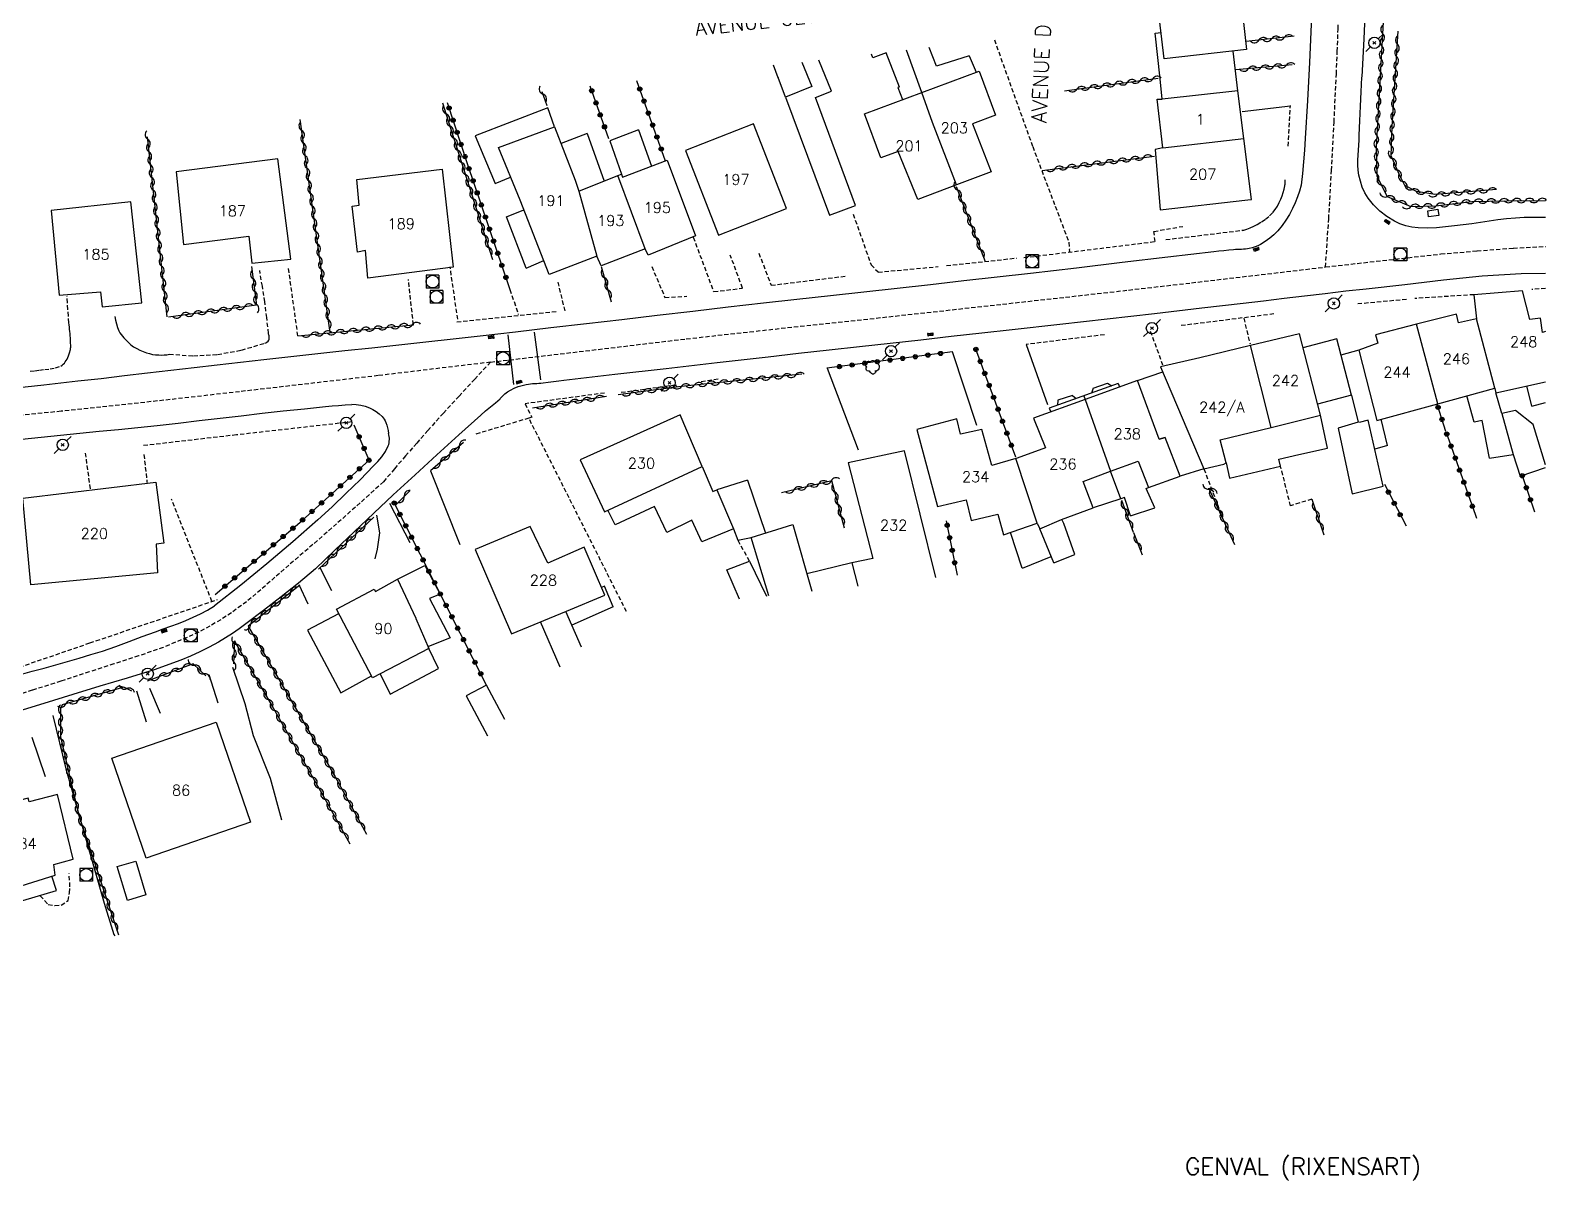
# Model space of a CAD drawing. Header units: millimetres. Extents: x 159000 to 160002, y 156999 to 158000.
# Drawn here: x 159821.8 to 160000.1, y 157011.4 to 157146.6 of the extents above; entities that cross this region are included whole.
import ezdxf
from ezdxf.enums import TextEntityAlignment as Align

# ---------------------------------------------------------------- set-up
doc = ezdxf.new("R2010")
doc.units = ezdxf.units.MM
doc.linetypes.add('DASHED', pattern=[0.75, 0.5, -0.25])
doc.layers.get('0').update_dxf_attribs({"linetype": 'CONTINUOUS'})
for name, color, linetype in [('W0001', 6, 'DASHED'), ('W0008', 7, 'CONTINUOUS'), ('W0014', 7, 'CONTINUOUS'), ('W0017', 7, 'CONTINUOUS'), ('W0020', 2, 'CONTINUOUS'), ('W0101', 7, 'CONTINUOUS'), ('W0104', 1, 'CONTINUOUS'), ('W0112', 1, 'DASHED'), ('W0300', 7, 'CONTINUOUS'), ('W0310', 3, 'CONTINUOUS'), ('W0323', 7, 'CONTINUOUS'), ('W0401', 7, 'CONTINUOUS'), ('W0420', 7, 'CONTINUOUS'), ('W0473', 7, 'CONTINUOUS'), ('W0980', 7, 'CONTINUOUS'), ('W0989', 7, 'CONTINUOUS'), ('W0991', 7, 'CONTINUOUS'), ('W1102', 7, 'CONTINUOUS')]:
    doc.layers.add(name, color=color, linetype=linetype)
doc.styles.get("Standard").update_dxf_attribs({"font": 'romans.shx', "width": 0.85})

# ---------------------------------------------------------------- blocks, each defined once
blk = doc.blocks.new('T473')
for p, q in [((-0.166667, 0.166667), (0.166667, -0.166667)), ((-0.166667, -0.166667), (0.166667, 0.166667)), ((0.500001, 0.500001), (1.000002, 1.000002)), ((-1.000002, -1.000002), (-0.500001, -0.500001))]:
    blk.add_line(p, q)
blk.add_ellipse((0, 0), major_axis=(0.471405, 0.471405), ratio=1, start_param=5.4977871438, end_param=11.780972451)
blk = doc.blocks.new('T401')
for p, q in [((-0.3, 0.3), (0, 0.3)), ((-0.3, -0.25), (-0.3, 0.3)), ((-0.3, 0.15), (0, 0.15)), ((-0.3, 0), (0, 0)), ((0, 0.3), (0, -0.25)), ((-0.3, -0.15), (0, -0.15)), ((-0.3, -0.25), (-0.3, -0.3)), ((-0.3, -0.3), (0, -0.3)), ((0, -0.3), (0, -0.25))]:
    blk.add_line(p, q)
blk = doc.blocks.new('T300')
for p, q in [((-0.8, 0.51), (-0.86, 0.34)), ((-0.86, 0.34), (-0.86, 0.17)), ((-0.86, 0.17), (-0.74, 0.06)), ((-0.69, 0.63), (-0.8, 0.51)), ((-0.8, -0.06), (-0.74, 0.06)), ((-0.74, 0.06), (-0.69, 0.11)), ((-0.57, 0.69), (-0.69, 0.63)), ((-0.46, 0.69), (-0.57, 0.69)), ((-0.29, 0.63), (-0.46, 0.69)), ((-0.29, 0.63), (-0.17, 0.74)), ((-0.23, 0.57), (-0.29, 0.63)), ((-0.17, 0.74), (-0.06, 0.8)), ((-0.06, 0.8), (0.06, 0.8)), ((0.06, 0.8), (0.23, 0.74)), ((0.23, 0.74), (0.34, 0.63)), ((0.34, 0.63), (0.4, 0.51)), ((0.46, 0.46), (0.34, 0.46)), ((0.4, 0.51), (0.4, 0.46)), ((0.57, 0.4), (0.46, 0.46)), ((0.57, 0.4), (0.69, 0.29)), ((0.69, 0.29), (0.74, 0.17)), ((0.74, 0.06), (0.69, -0.17)), ((0.74, 0.17), (0.74, 0.06)), ((-0.8, -0.17), (-0.8, -0.06)), ((-0.8, -0.23), (-0.8, -0.17)), ((-0.74, -0.34), (-0.8, -0.23)), ((-0.69, -0.4), (-0.74, -0.34)), ((-0.51, -0.46), (-0.69, -0.4)), ((-0.4, -0.46), (-0.51, -0.46)), ((-0.4, -0.46), (-0.34, -0.46)), ((-0.34, -0.46), (-0.34, -0.4)), ((-0.34, -0.51), (-0.34, -0.46)), ((-0.29, -0.63), (-0.34, -0.51)), ((-0.17, -0.74), (-0.29, -0.63)), ((-0.06, -0.8), (-0.17, -0.74)), ((0.06, -0.8), (-0.06, -0.8)), ((0.17, -0.74), (0.06, -0.8)), ((0.23, -0.69), (0.17, -0.74)), ((0.29, -0.46), (0.23, -0.46)), ((0.29, -0.63), (0.23, -0.69)), ((0.46, -0.4), (0.29, -0.46)), ((0.34, -0.51), (0.29, -0.63)), ((0.34, -0.51), (0.34, -0.46)), ((0.57, -0.34), (0.46, -0.4)), ((0.63, -0.29), (0.57, -0.34)), ((0.69, -0.17), (0.63, -0.29))]:
    blk.add_line(p, q)
blk = doc.blocks.new('T420')
for p, q in [((0.75, 0.75), (-0.75, 0.75)), ((-0.75, 0.75), (-0.75, -0.75)), ((0.75, 0.75), (0.75, -0.75)), ((0.75, -0.75), (-0.75, -0.75))]:
    blk.add_line(p, q)
blk.add_ellipse((0, 0), major_axis=(-0.53, 0.53), ratio=1, start_param=3.926991, end_param=10.210176)
blk = doc.blocks.new('t310o')
at = {"color": 0, "linetype": 'Continuous'}
for centre, start, end in [((-0.5, 0.38), 216.8699, 323.1304), ((0.5, -0.37), 36.8699, 143.1303)]:
    blk.add_arc(centre, 0.625, start, end, dxfattribs=at)
blk = doc.blocks.new('t323o')
at = {"color": 0, "linetype": 'Continuous'}
for radius in [0.25, 0.15]:
    blk.add_circle((0, 0), radius, dxfattribs=at)

msp = doc.modelspace()

# ---------------------------------------------------------------- linework, layer by layer
at = {"layer": 'W0001'}
for points in [[(159974.13, 157118.79), (159974.5, 157124.46), (159974.83, 157130.14), (159975.13, 157135.81), (159975.4, 157141.49), (159975.51, 157144.13), (159975.6, 157146.77), (159975.68, 157149.4), (159975.75, 157152.04), (159975.83, 157154.68), (159975.9, 157157.32), (159975.99, 157159.96), (159976.09, 157162.59), (159976.19, 157164.69), (159976.29, 157166.8), (159976.39, 157168.9), (159976.5, 157171)], [(159974.13, 157118.79), (159987.68, 157120.32), (159991.94, 157120.68), (159996.22, 157121.02), (160000, 157121.2)], [(159875.93, 157107.6), (159898.95, 157110.34), (159902.67, 157110.76), (159906.4, 157111.17), (159910.12, 157111.58), (159913.84, 157111.98), (159917.56, 157112.38), (159921.29, 157112.78), (159925.01, 157113.19), (159928.73, 157113.6), (159936.14, 157114.42), (159943.56, 157115.24), (159950.97, 157116.08), (159958.38, 157116.93), (159974.13, 157118.79)], [(159875.93, 157107.6), (159874.06, 157105.62), (159872.22, 157103.62), (159870.38, 157101.61), (159868.56, 157099.58), (159867.24, 157098.08), (159865.93, 157096.58), (159864.63, 157095.06), (159863.34, 157093.54), (159860.59, 157091.06), (159857.82, 157088.6), (159855.03, 157086.16), (159852.22, 157083.75), (159850.57, 157082.31), (159848.91, 157080.85), (159847.22, 157079.44), (159845.44, 157078.13), (159844.2, 157077.32), (159842.91, 157076.57), (159841.6, 157075.87), (159840.25, 157075.23), (159837.42, 157074.07), (159834.54, 157073.06), (159831.63, 157072.12), (159828.73, 157071.18), (159825.38, 157070.08), (159822.02, 157069.02), (159818.66, 157067.98)], [(159875.93, 157107.6), (159862.72, 157106.02), (159854.56, 157105.07), (159846.41, 157104.13), (159838.25, 157103.2), (159830.09, 157102.31), (159825.43, 157101.82), (159820.77, 157101.36)]]:
    msp.add_lwpolyline(points, dxfattribs=at)
at = {"layer": 'W0008'}
for points in [[(159855.33, 157083.3), (159857.6, 157085.49), (159859.89, 157087.67), (159862.19, 157089.83), (159864.49, 157091.99), (159867.04, 157094.36), (159869.6, 157096.72), (159872.18, 157099.06), (159874.79, 157101.37), (159875.35, 157101.86), (159875.92, 157102.34), (159876.49, 157102.81), (159877.07, 157103.28)], [(159862.17, 157095.41), (159862.66, 157095.93), (159863.15, 157096.48), (159863.58, 157097.08), (159863.9, 157097.75), (159863.96, 157097.93), (159864, 157098.11), (159864.02, 157098.3), (159864.03, 157098.49), (159864.03, 157098.67), (159864.01, 157098.86), (159863.98, 157099.04), (159863.94, 157099.23)], [(159862.17, 157095.41), (159860.58, 157093.78), (159858.96, 157092.18), (159857.31, 157090.61), (159855.63, 157089.08), (159852.66, 157086.46), (159849.63, 157083.9), (159846.56, 157081.4), (159843.44, 157078.95)], [(159855.35, 157083.31), (159853.34, 157081.63), (159851.31, 157079.99), (159849.24, 157078.39), (159847.14, 157076.83), (159846.36, 157076.26), (159845.57, 157075.7), (159844.76, 157075.17), (159843.93, 157074.67), (159842.85, 157074.08), (159841.75, 157073.55), (159840.63, 157073.05), (159839.5, 157072.58), (159836.37, 157071.44), (159833.19, 157070.43), (159829.99, 157069.49), (159826.81, 157068.52), (159823.37, 157067.46), (159819.94, 157066.41)], [(159820.65, 157070.87), (159822.03, 157071.25), (159823.41, 157071.63), (159824.79, 157072.01), (159826.17, 157072.4), (159827.55, 157072.79), (159828.92, 157073.21), (159830.29, 157073.64), (159831.86, 157074.17), (159833.41, 157074.74), (159834.96, 157075.33), (159836.51, 157075.91), (159837.41, 157076.23), (159838.32, 157076.55), (159839.22, 157076.88), (159840.1, 157077.24), (159840.96, 157077.62), (159841.81, 157078.02), (159842.64, 157078.46), (159843.44, 157078.95)]]:
    msp.add_lwpolyline(points, dxfattribs=at)
at = {"layer": 'W0014'}
for points in [[(159978.44, 157141.13), (159978.65, 157145.6), (159978.87, 157150.07), (159979.09, 157154.54), (159979.31, 157159), (159979.38, 157160.5), (159979.46, 157162), (159979.54, 157163.5), (159979.61, 157165), (159979.69, 157166.5), (159979.77, 157168), (159979.85, 157169.5), (159979.93, 157171)], [(159973.28, 157167.53), (159973.13, 157163.6), (159972.97, 157159.67), (159972.8, 157155.74), (159972.63, 157151.81), (159972.43, 157147.33), (159972.24, 157142.85), (159972.02, 157138.36), (159971.74, 157133.89), (159971.64, 157132.52), (159971.53, 157131.15), (159971.4, 157129.79), (159971.25, 157128.43)], [(160000, 157124.59), (159997.48, 157124.59), (159996.45, 157124.54), (159995.42, 157124.44), (159994.39, 157124.32), (159993.37, 157124.17), (159992.36, 157124.01), (159991.34, 157123.87), (159990.31, 157123.73), (159989.29, 157123.63), (159988.23, 157123.52), (159987.16, 157123.41), (159986.08, 157123.35), (159985.01, 157123.4), (159984.29, 157123.49), (159983.58, 157123.64), (159982.88, 157123.86), (159982.22, 157124.16), (159981.33, 157124.71), (159980.51, 157125.35), (159979.77, 157126.08), (159979.12, 157126.89), (159978.74, 157127.51), (159978.45, 157128.18), (159978.22, 157128.87), (159978.06, 157129.57), (159977.98, 157130.16), (159977.94, 157130.75), (159977.93, 157131.35), (159977.95, 157131.94), (159977.99, 157132.53), (159978.03, 157133.11), (159978.07, 157133.7), (159978.1, 157134.29), (159978.15, 157135.99), (159978.22, 157137.7), (159978.31, 157139.4), (159978.41, 157141.1)], [(159971.25, 157128.43), (159971.06, 157127.72), (159970.83, 157127.02), (159970.56, 157126.34), (159970.25, 157125.67), (159969.88, 157124.98), (159969.47, 157124.31), (159969.02, 157123.66), (159968.52, 157123.06), (159968.06, 157122.59), (159967.57, 157122.17), (159967.04, 157121.79), (159966.48, 157121.45), (159966.16, 157121.29), (159965.83, 157121.16), (159965.5, 157121.06), (159965.15, 157120.98), (159964.93, 157120.93), (159964.7, 157120.9), (159964.47, 157120.88), (159964.24, 157120.86), (159964.01, 157120.85), (159963.78, 157120.84), (159963.55, 157120.83), (159963.32, 157120.81), (159962.74, 157120.75), (159962.15, 157120.7), (159961.56, 157120.64), (159960.97, 157120.59)], [(159960.97, 157120.59), (159955.59, 157119.94), (159950.21, 157119.3), (159944.83, 157118.66), (159939.44, 157118.04), (159935.52, 157117.59), (159931.59, 157117.15), (159927.67, 157116.71), (159923.74, 157116.28), (159919.81, 157115.84), (159915.89, 157115.41), (159911.96, 157114.97), (159908.04, 157114.52), (159903.87, 157114.05), (159899.7, 157113.56), (159895.53, 157113.08), (159891.36, 157112.59), (159887.19, 157112.1), (159883.03, 157111.62), (159878.86, 157111.14), (159874.69, 157110.66), (159871.51, 157110.31), (159868.33, 157109.96), (159865.15, 157109.61), (159861.97, 157109.26), (159858.79, 157108.92), (159855.61, 157108.57), (159852.43, 157108.22), (159849.26, 157107.87), (159846.52, 157107.56), (159843.79, 157107.25), (159841.06, 157106.93), (159838.33, 157106.61), (159835.59, 157106.29), (159832.86, 157105.98), (159830.13, 157105.66), (159827.4, 157105.36), (159823.37, 157104.91), (159819.34, 157104.48)], [(159884.56, 157105.48), (159890.56, 157106.18), (159896.56, 157106.87), (159902.56, 157107.56), (159908.56, 157108.24), (159912.15, 157108.65), (159915.74, 157109.05), (159919.33, 157109.45), (159922.92, 157109.84), (159926.52, 157110.24), (159930.11, 157110.64), (159933.7, 157111.04), (159937.29, 157111.44), (159942.86, 157112.07), (159948.44, 157112.7), (159954.01, 157113.33), (159959.59, 157113.97), (159962, 157114.25), (159964.42, 157114.54), (159966.84, 157114.83), (159969.25, 157115.12), (159971.67, 157115.41), (159974.08, 157115.69), (159976.5, 157115.97), (159978.92, 157116.23), (159983.46, 157116.75), (159988.01, 157117.28), (159992.56, 157117.74), (159997.13, 157118.01), (160000, 157118.08)], [(159877.06, 157103.31), (159877.33, 157103.6), (159877.62, 157103.87), (159877.93, 157104.11), (159878.26, 157104.32), (159878.7, 157104.54), (159879.17, 157104.72), (159879.65, 157104.86), (159880.13, 157104.98), (159880.37, 157105.03), (159880.62, 157105.06), (159880.87, 157105.08), (159881.11, 157105.1), (159881.36, 157105.11), (159881.61, 157105.12), (159881.85, 157105.14), (159882.1, 157105.16), (159882.72, 157105.23), (159883.33, 157105.31), (159883.95, 157105.39), (159884.56, 157105.48)], [(159820.79, 157098.54), (159823.07, 157098.78), (159825.34, 157099.01), (159827.62, 157099.24), (159829.9, 157099.47), (159832.17, 157099.7), (159834.45, 157099.93), (159836.72, 157100.17), (159839.19, 157100.44), (159841.67, 157100.73), (159844.14, 157101.01), (159846.61, 157101.3), (159849.08, 157101.59), (159851.55, 157101.87), (159854.03, 157102.13), (159856.5, 157102.38), (159857.28, 157102.46), (159858.05, 157102.52), (159858.83, 157102.58), (159859.61, 157102.64)], [(159859.61, 157102.67), (159860.14, 157102.64), (159860.67, 157102.55), (159861.19, 157102.41), (159861.69, 157102.23), (159862.1, 157102.03), (159862.48, 157101.8), (159862.84, 157101.53), (159863.16, 157101.22), (159863.3, 157101.06), (159863.42, 157100.88), (159863.52, 157100.69), (159863.61, 157100.5), (159863.73, 157100.19), (159863.82, 157099.88), (159863.89, 157099.55), (159863.94, 157099.23)]]:
    msp.add_lwpolyline(points, dxfattribs=at)
at = {"layer": 'W0017'}
for points in [[(159969.99, 157137.7), (159964.31, 157137.03)], [(159933.13, 157100.17), (159930.24, 157108.8)], [(159938.92, 157109.68), (159941.42, 157102.62)], [(159915.53, 157106.89), (159919.15, 157097.28)], [(159868.88, 157094.81), (159872.32, 157086.15)], [(159864.03, 157091.02), (159866.42, 157086.38)], [(159862.5, 157089.61), (159862.87, 157087.52), (159862.59, 157085.6), (159862.31, 157084.49)], [(159855.84, 157083.45), (159857.23, 157080.77)], [(159853.36, 157081.44), (159854.44, 157079.19)], [(159842.79, 157070.89), (159843.87, 157067.54)], [(159845.58, 157071.73), (159847.02, 157067.46), (159848, 157063.71), (159850, 157058.69), (159851.33, 157053.8)], [(159834.28, 157068.95), (159835.44, 157065.31)], [(159835.8, 157069.28), (159837.05, 157066.32)], [(159824.43, 157066.07), (159825.99, 157059.78), (159827.73, 157053.6), (159829.09, 157048.93), (159830.47, 157044.01), (159831.63, 157040.31), (159831.74, 157040.14)], [(159821.97, 157063.52), (159823.54, 157058.88)]]:
    msp.add_lwpolyline(points, dxfattribs=at)
at = {"layer": 'W0020'}
for points in [[(159878.67, 157104.98), (159878.01, 157110.8)], [(159881.82, 157105.54), (159881.1, 157111.12)]]:
    msp.add_lwpolyline(points, dxfattribs=at)
at = {"layer": 'W0101'}
for points in [[(159964.03, 157151.51), (159964.83, 157144.37), (159955.16, 157143.25), (159954.31, 157150.24)], [(159926.63, 157139.31), (159933.4, 157141.83), (159935.33, 157136.65), (159932.6, 157135.63), (159932.6, 157135.63), (159934.79, 157129.98), (159930.71, 157128.44)], [(159930.71, 157128.44), (159926.19, 157126.74), (159923.86, 157132.37), (159923.86, 157132.37), (159921.84, 157131.62), (159919.9, 157136.8), (159926.63, 157139.31)], [(159954.99, 157132.81), (159954.32, 157138.54), (159954.93, 157138.54)], [(159963.81, 157139.5), (159954.93, 157138.54)], [(159964.51, 157133.88), (159963.81, 157139.5)], [(159888.41, 157120.06), (159882.81, 157117.9), (159879.42, 157126.63), (159876.86, 157132.84), (159883.45, 157135.28), (159885.88, 157128.98), (159886.31, 157127.7)], [(159954.99, 157132.81), (159954.07, 157132.61), (159954.69, 157125.52), (159965, 157126.67), (159965.41, 157126.71), (159964.51, 157133.88)], [(159890.89, 157129.54), (159891.34, 157129.72), (159891.46, 157129.35), (159896.69, 157131.36), (159900.04, 157122.45)], [(159886.31, 157127.7), (159890.89, 157129.54)], [(159900.04, 157122.45), (159894.46, 157120.17), (159894.09, 157120.93)], [(159894.09, 157120.93), (159888.92, 157118.93), (159888.41, 157120.06)], [(160000, 157111.2), (159999.64, 157111.09), (159999.39, 157112.79), (159998.15, 157112.62), (159997.3, 157116), (159991.58, 157115.53), (159991.87, 157112.69)], [(159984.81, 157112.05), (159980.02, 157110.82), (159980.29, 157109.82), (159978.05, 157109.03), (159980.14, 157100.76), (159987.35, 157102.72)], [(159991.87, 157112.69), (159989.75, 157112.23), (159989.54, 157113.26), (159984.81, 157112.05)], [(159967.72, 157099.93), (159973.53, 157101.35), (159971.05, 157110.92), (159965.32, 157109.55)], [(159965.32, 157109.55), (159959.34, 157108.12), (159954.73, 157107.05), (159959.82, 157095.07), (159962.15, 157095.61), (159962.42, 157095.77), (159961.73, 157098.48), (159967.72, 157099.93)], [(159948.85, 157094.77), (159952.09, 157095.97), (159953.32, 157092.87), (159957.03, 157094.18), (159955.26, 157098.75), (159954.56, 157098.53), (159955.26, 157098.75), (159954.56, 157098.53), (159954.56, 157098.53), (159952, 157105.45), (159945.84, 157103.22)], [(159987.35, 157102.72), (159994.04, 157104.55), (159994.05, 157104.52)], [(159994.05, 157104.52), (159994.15, 157104), (160000, 157105.29)], [(159945.84, 157103.22), (159939.77, 157101.03), (159941.19, 157097.54), (159937.85, 157096.32), (159937.7, 157096.28)], [(159937.7, 157096.28), (159934.86, 157095.46), (159933.7, 157099.7), (159931.18, 157099.12), (159930.75, 157100.95), (159926.06, 157099.69), (159928.47, 157090.63), (159931.88, 157091.4), (159932.43, 157088.97), (159935.6, 157089.73), (159935.6, 157089.73), (159936.24, 157087.3), (159940.23, 157088.68)], [(159924.59, 157097.18), (159917.99, 157095.78), (159920.89, 157084.52), (159918.42, 157084), (159919.12, 157081.26)], [(159928.31, 157082.27), (159924.59, 157097.18)], [(159940.23, 157088.68), (159940.53, 157088.01), (159943.06, 157089.09), (159946.8, 157090.46), (159945.61, 157093.57), (159948.85, 157094.77)], [(159826.83, 157049.15), (159824.99, 157056.76), (159821.67, 157055.9), (159821.55, 157056.32), (159815.6, 157054.8)], [(159815.6, 157054.8), (159818.07, 157045.21), (159824.71, 157047.27), (159824.57, 157048.52), (159826.83, 157049.15)]]:
    msp.add_lwpolyline(points, dxfattribs=at)
for points in [[(159898.86, 157132.49), (159902.75, 157122.55), (159910.73, 157125.68), (159906.84, 157135.61), (159898.86, 157132.49)], [(159839.82, 157121.45), (159847.51, 157122.41), (159847.86, 157119.25), (159852.44, 157119.7), (159850.92, 157131.51), (159838.95, 157129.97)], [(159860.21, 157129.08), (159870.22, 157130.3), (159871.52, 157118.77), (159861.51, 157117.47), (159861.21, 157120.72), (159860.29, 157120.55), (159859.65, 157125.93), (159860.49, 157126.07)], [(159824.24, 157125.42), (159825.21, 157115.47), (159830.06, 157115.88), (159830.23, 157114.11), (159834.92, 157114.58), (159833.63, 157126.46)], [(159889.32, 157090), (159900.82, 157095.33), (159898.22, 157101.41), (159886.48, 157096.13), (159889.32, 157090)], [(159820.92, 157091.61), (159836.57, 157093.49), (159837.51, 157086.31), (159836.59, 157086.19), (159836.76, 157082.83), (159821.87, 157081.42)], [(159880.59, 157088.27), (159874.12, 157085.57), (159878.39, 157075.66), (159884.87, 157078.33), (159889.35, 157080.22), (159886.95, 157085.85), (159882.65, 157083.95)], [(159857.79, 157078.54), (159862.23, 157080.93), (159862.39, 157080.64), (159864.98, 157082.08), (159867.14, 157077.5), (159867.14, 157077.48), (159868.65, 157073.94), (159862.06, 157070.47)], [(159831.37, 157061.04), (159843.64, 157065.27), (159847.7, 157053.5), (159835.43, 157049.27)]]:
    msp.add_lwpolyline(points, close=True, dxfattribs=at)
at = {"layer": 'W0104'}
for points in [[(159954.93, 157138.54), (159954.68, 157140.92), (159954.07, 157146.27), (159954.78, 157146.37)], [(159924.01, 157139.95), (159922.46, 157143.96), (159920.87, 157143.4), (159920.71, 157143.83)], [(159926.63, 157139.31), (159924.84, 157144.3)], [(159932.22, 157143.61), (159928.39, 157142.41), (159927.52, 157144.6)], [(159963.81, 157139.5), (159963.26, 157144.18)], [(159910.6, 157138.77), (159909.75, 157141.06), (159909.75, 157141.04), (159909.19, 157142.51)], [(159912.52, 157142.89), (159913.71, 157140), (159910.6, 157138.77)], [(159915.78, 157124.88), (159918.86, 157126.02), (159914.14, 157138.7), (159916.01, 157139.45), (159914.54, 157143.12)], [(159932.22, 157143.61), (159933.02, 157141.69)], [(159910.6, 157138.77), (159915.78, 157124.88)], [(159924.01, 157139.95), (159923.84, 157139.9), (159924.39, 157138.47)], [(159883.45, 157135.28), (159882.66, 157137.49), (159874.13, 157134.23), (159876.47, 157128.62), (159878.29, 157129.36)], [(159893.31, 157134.91), (159889.94, 157133.64), (159891.34, 157129.72)], [(159893.31, 157134.91), (159894.87, 157130.66)], [(159887.28, 157134.47), (159884.22, 157133.3)], [(159887.28, 157134.47), (159889.28, 157128.89)], [(159880.1, 157118.67), (159877.82, 157124.69), (159879.84, 157125.53)], [(159880.1, 157118.67), (159882.18, 157119.54)], [(159977.17, 157103.71), (159975.45, 157110.34), (159971.47, 157109.29)], [(159978.05, 157109.03), (159975.94, 157108.44)], [(159952, 157105.45), (159954.98, 157106.46)], [(159949.74, 157105.11), (159941.64, 157102.19), (159941.81, 157101.77)], [(159946.8, 157104.53), (159946.6, 157103.97)], [(159946.8, 157104.53), (159948.5, 157105.15), (159948.98, 157104.83)], [(159949.74, 157105.11), (159949.91, 157104.69)], [(159998.39, 157102.43), (159997.79, 157104.8)], [(159944.37, 157103.7), (159942.64, 157103.13), (159942.59, 157102.53)], [(159944.37, 157103.7), (159944.79, 157103.32)], [(159945.69, 157103.65), (159945.84, 157103.22)], [(159977.17, 157103.71), (159973.19, 157102.66)], [(159977.17, 157103.71), (159977.96, 157100.53), (159975.62, 157099.85), (159977.26, 157092.1), (159980.92, 157093.01), (159979.13, 157100.77), (159978.1, 157100.5)], [(159993.4, 157096.31), (159992.56, 157100.74), (159991.61, 157100.53), (159990.75, 157103.65)], [(160000, 157095.51), (159998.56, 157100.27), (159996.45, 157101.91), (159994.87, 157101.56), (159994.15, 157104)], [(159998.39, 157102.43), (160000, 157102.85)], [(159962.42, 157095.77), (159962.82, 157093.96), (159968.84, 157095.38), (159968.65, 157096.18), (159970.99, 157096.75), (159974.35, 157097.47), (159973.53, 157101.35)], [(159994.87, 157101.56), (159996.2, 157096.74)], [(159981.43, 157097.82), (159980.66, 157100.9)], [(159981.43, 157097.82), (159979.91, 157097.39)], [(159993.4, 157096.31), (159996.2, 157096.74), (159997.02, 157094.18), (160000, 157095.2)], [(159900.82, 157095.33), (159902.07, 157092.4), (159902.55, 157092.6), (159904.48, 157088), (159900.76, 157086.46), (159899.58, 157089.04), (159896.67, 157087.59), (159895.22, 157090.64), (159890.6, 157088.47), (159889.73, 157090.19)], [(159951.19, 157089.52), (159950.48, 157091.67), (159950.06, 157091.55), (159948.85, 157094.77)], [(159959.82, 157095.07), (159957.03, 157094.18)], [(159906.14, 157093.72), (159902.55, 157092.6)], [(159906.14, 157093.72), (159908.27, 157087.51)], [(159951.19, 157089.52), (159954.05, 157090.48), (159953.02, 157092.76), (159953.32, 157092.87)], [(159950.06, 157091.55), (159946.8, 157090.46)], [(159908.64, 157080.11), (159906.56, 157086.97), (159911.49, 157088.53)], [(159911.49, 157088.53), (159913.72, 157080.67)], [(159942.18, 157083.99), (159944.66, 157084.98), (159943.33, 157088.63), (159943.13, 157089.12)], [(159904.48, 157088), (159905.01, 157086.68), (159906.56, 157086.97)], [(159938.44, 157083.38), (159937.08, 157087.59)], [(159942.18, 157083.99), (159940.53, 157088.01)], [(159864.98, 157082.08), (159868.21, 157083.69), (159869.99, 157080.34), (159868.75, 157079.8), (159871.18, 157075.19), (159868.56, 157074.15)], [(159905.19, 157079.73), (159903.7, 157083.17), (159906.38, 157084.21)], [(159906.38, 157084.21), (159908.37, 157080.08)], [(159918.43, 157084), (159913.14, 157082.73)], [(159938.5, 157083.39), (159941.86, 157084.77)], [(159890.35, 157078.84), (159889.31, 157081.25), (159888.97, 157081.12)], [(159858.06, 157078.02), (159854.39, 157076.1), (159858.32, 157068.71), (159861.94, 157070.71)], [(159886.64, 157074.09), (159884.79, 157078.3)], [(159890.35, 157078.84), (159885.5, 157076.68)], [(159884.13, 157071.73), (159881.78, 157077.06)], [(159862.96, 157070.94), (159864.11, 157068.55), (159869.81, 157071.58), (159868.62, 157074.02)], [(159877.59, 157065.57), (159875.45, 157069.63), (159873.07, 157068.38)], [(159873.07, 157068.38), (159875.56, 157063.66)], [(159818.07, 157045.21), (159818.42, 157043.58), (159824.86, 157045.47), (159824.32, 157047.15)]]:
    msp.add_lwpolyline(points, dxfattribs=at)
for points in [[(159987.45, 157124.84), (159986.24, 157124.67), (159986.14, 157125.4), (159987.35, 157125.57)], [(159834.19, 157048.94), (159835.37, 157044.96), (159833.21, 157044.32), (159832.03, 157048.3)]]:
    msp.add_lwpolyline(points, close=True, dxfattribs=at)
at = {"layer": 'W0112'}
for points in [[(159935.18, 157145.48), (159939.69, 157132.94), (159943.94, 157121.68), (159944.01, 157120.87)], [(159969.73, 157132.99), (159969.99, 157137.79)], [(159964.41, 157123.08), (159964.85, 157123.22), (159965.28, 157123.39), (159965.7, 157123.58), (159966.1, 157123.8), (159966.59, 157124.1), (159967.07, 157124.42), (159967.52, 157124.79), (159967.93, 157125.2), (159968.22, 157125.56), (159968.46, 157125.95), (159968.67, 157126.36), (159968.87, 157126.77), (159969.02, 157127.15), (159969.15, 157127.54), (159969.26, 157127.93), (159969.34, 157128.34), (159969.35, 157128.42), (159969.36, 157128.51), (159969.37, 157128.6), (159969.37, 157128.69), (159969.37, 157128.77), (159969.37, 157128.86), (159969.37, 157128.95), (159969.36, 157129.04)], [(159918.57, 157124.99), (159920.68, 157119.04), (159921.52, 157118.21)], [(159954.08, 157121.78), (159953.94, 157122.97), (159957.33, 157123.57)], [(159955.35, 157122.01), (159964.44, 157123.12)], [(159899.77, 157122.31), (159902.15, 157115.89)], [(159938.63, 157119.89), (159954.08, 157121.78)], [(159943.99, 157120.84), (159944.01, 157120.61)], [(159872.06, 157112.65), (159871.17, 157118.82)], [(159894.89, 157118.85), (159896.44, 157115.19), (159899, 157115.36)], [(159902.18, 157115.89), (159905.56, 157116.29), (159904.12, 157120.19)], [(159907.47, 157120.43), (159908.93, 157116.64), (159917.72, 157117.72)], [(159921.52, 157118.18), (159928.57, 157118.84)], [(159929.55, 157118.96), (159937.78, 157119.84)], [(159838.15, 157108.53), (159840.99, 157108.35), (159843.83, 157108.51), (159846.64, 157109.01), (159849.36, 157109.84), (159849.49, 157109.89), (159849.63, 157109.96), (159849.76, 157110.05), (159849.85, 157110.18), (159849.89, 157110.28), (159849.9, 157110.39), (159849.9, 157110.5), (159849.89, 157110.6), (159849.87, 157110.7), (159849.84, 157110.8), (159849.82, 157110.9), (159849.81, 157111), (159849.6, 157112.84), (159849.37, 157114.69), (159849.09, 157116.53), (159848.78, 157118.36)], [(159853.27, 157110.69), (159852.15, 157118.74)], [(159866.85, 157111.99), (159866.27, 157117.32)], [(159884.69, 157113.62), (159883.8, 157117.26)], [(159821.77, 157106.53), (159822.32, 157106.6), (159822.87, 157106.67), (159823.49, 157106.74), (159824.13, 157106.8), (159824.76, 157106.92), (159825.37, 157107.14), (159825.53, 157107.23), (159825.67, 157107.35), (159825.8, 157107.48), (159825.91, 157107.63), (159826.12, 157107.97), (159826.29, 157108.33), (159826.42, 157108.7), (159826.51, 157109.09), (159826.53, 157109.23), (159826.55, 157109.37), (159826.55, 157109.51), (159826.55, 157109.65), (159826.54, 157109.78), (159826.54, 157109.92), (159826.53, 157110.06), (159826.52, 157110.2), (159826.51, 157110.45), (159826.49, 157110.71), (159826.47, 157110.96), (159826.44, 157111.22), (159826.41, 157111.47), (159826.39, 157111.72), (159826.36, 157111.98), (159826.34, 157112.23), (159826.27, 157113.02), (159826.21, 157113.8), (159826.16, 157114.58), (159826.11, 157115.37)], [(159878.21, 157116.14), (159879.19, 157113.19)], [(159991.58, 157115.53), (159984.63, 157115.09)], [(160000, 157116.27), (159998.39, 157116.15)], [(159871.96, 157112.33), (159883.84, 157113.59)], [(159983.64, 157114.97), (159977.78, 157114.43)], [(159831.75, 157112.97), (159831.81, 157112.53), (159831.92, 157112.1), (159832.05, 157111.69), (159832.22, 157111.28), (159832.34, 157111.06), (159832.48, 157110.85), (159832.64, 157110.65), (159832.8, 157110.46), (159833.06, 157110.17), (159833.34, 157109.9), (159833.63, 157109.65), (159833.95, 157109.42), (159834.31, 157109.2), (159834.69, 157109), (159835.08, 157108.84), (159835.48, 157108.69), (159835.83, 157108.6), (159836.18, 157108.52), (159836.54, 157108.47), (159836.9, 157108.45), (159837.22, 157108.44), (159837.53, 157108.45), (159837.84, 157108.48), (159838.15, 157108.53)], [(159968.06, 157113.27), (159957.13, 157111.89)], [(159964.51, 157112.77), (159965.25, 157109.74)], [(159948.12, 157110.83), (159938.92, 157109.68)], [(159953.52, 157111.25), (159954.97, 157107.29)], [(159897.74, 157104.9), (159891.18, 157104)], [(159902.68, 157105.59), (159900.69, 157105.29)], [(159889.34, 157103.97), (159879.98, 157102.71), (159880.79, 157101.15), (159880.43, 157101.02)], [(159880.43, 157101.02), (159874.05, 157099.09)], [(159891.91, 157078.27), (159880.43, 157101.02)], [(159859.63, 157100.58), (159846.05, 157099.05), (159834.91, 157097.76)], [(159828.26, 157096.92), (159828.83, 157092.64)], [(159835.16, 157096.75), (159835.52, 157093.45)], [(159959.82, 157095.07), (159962.13, 157088.96)], [(159972.51, 157091.51), (159970.01, 157090.69), (159968.84, 157095.38)], [(159843.16, 157079.46), (159838.41, 157091.48)], [(159906.38, 157084.21), (159905.01, 157086.68)], [(159817.69, 157070.77), (159828.81, 157074.59), (159843.81, 157079.68)], [(159822.97, 157044.85), (159823.91, 157043.83), (159824.7, 157043.73), (159825.44, 157043.77), (159826.25, 157044.29), (159826.41, 157045.22), (159826.46, 157045.93), (159826.36, 157047.47)]]:
    msp.add_lwpolyline(points, dxfattribs=at)
at = {"layer": 'W0310'}
for points in [[(159981.58, 157161.23), (159980.99, 157148.97), (159980.07, 157132.88), (159980.15, 157129.47), (159981.39, 157127.09), (159984.14, 157125.9), (159987.08, 157125.99), (159991.34, 157126.5), (159995.43, 157126.58), (160000, 157126.62)], [(159970.45, 157145.93), (159964.8, 157145.29)], [(159994.24, 157127.89), (159990, 157127.53), (159986.98, 157127.31), (159984.84, 157127.67), (159983.46, 157128.39), (159982.78, 157129.7), (159981.85, 157131.87), (159981.96, 157135.32), (159982.68, 157146.5)], [(159970.19, 157142.57), (159963.54, 157141.96)], [(159943.41, 157139.5), (159954.44, 157140.98)], [(159882.6, 157137.72), (159881.98, 157139.4)], [(159876.18, 157119.64), (159870.74, 157136.7), (159870.3, 157138.07)], [(159857.08, 157111.08), (159853.53, 157136.15)], [(159837.91, 157112.92), (159835.57, 157134.1)], [(159940.8, 157130.15), (159954.02, 157131.81)], [(159930.69, 157128.27), (159934.1, 157119.43)], [(159847.81, 157118.86), (159848.38, 157114.32), (159838.06, 157112.9)], [(159890.15, 157114.64), (159888.98, 157118.8)], [(159853.27, 157110.69), (159866.85, 157111.99)], [(159912.55, 157106.17), (159898.35, 157104.75), (159890.95, 157103.74)], [(159889.55, 157103.56), (159880.84, 157102.21)], [(159872.73, 157098.17), (159868.88, 157094.81)], [(159866.43, 157092.49), (159864.71, 157090.73)], [(159917.54, 157088.09), (159916.08, 157093.66), (159910.15, 157092.24)], [(159963.45, 157086.13), (159960.39, 157092.79), (159960.98, 157092.4)], [(159951.56, 157087.56), (159950.15, 157091.35)], [(159972.52, 157091.51), (159973.92, 157087.28)], [(159862.2, 157089.39), (159855.71, 157083.28)], [(159951.56, 157087.59), (159952.57, 157084.93)], [(159853.5, 157081.4), (159847.41, 157076.55), (159847.44, 157076.49), (159857.62, 157058.92), (159861.33, 157052.11)], [(159845.75, 157072.15), (159845.85, 157074.85), (159845.85, 157074.73), (159850.24, 157067.15), (159856.21, 157056.68), (159859.39, 157050.95)], [(159842.44, 157070.74), (159840.94, 157072.14), (159835.55, 157070.09)], [(159833.73, 157068.92), (159832.81, 157069.4), (159825.56, 157067.31), (159825.35, 157066.83), (159825.35, 157063.54), (159827.46, 157054.42), (159832.16, 157040.28)]]:
    msp.add_lwpolyline(points, dxfattribs=at)
at = {"layer": 'W0323'}
for points in [[(159896.5, 157131.24), (159893.12, 157140.67)], [(159889.84, 157133.85), (159887.63, 157140.05)], [(159870.84, 157138.13), (159873.19, 157130.94), (159878.21, 157116.14)], [(159930.24, 157108.8), (159915.46, 157106.89)], [(159937.69, 157096.43), (159933, 157109.14)], [(159988.28, 157099.44), (159987.25, 157102.65)], [(159843.54, 157080.29), (159853.76, 157089), (159861.63, 157096.07), (159859.89, 157100.21)], [(159988.28, 157099.44), (159991.77, 157089.6), (159991.89, 157089.25)], [(159997.25, 157094.26), (159998.72, 157090)], [(159981.05, 157093.24), (159983.6, 157088.34)], [(159875.45, 157069.63), (159864.55, 157091.13)], [(159929.52, 157088.95), (159930.8, 157082.54)]]:
    msp.add_lwpolyline(points, dxfattribs=at)
at = {"layer": 'W1102'}
for points in [[(159930.71, 157128.44), (159927.91, 157135.77), (159926.63, 157139.31)], [(159954.99, 157132.81), (159964.51, 157133.88)], [(159894.1, 157120.92), (159890.89, 157129.54)], [(159886.31, 157127.7), (159888.41, 157120.06)], [(159987.35, 157102.72), (159984.81, 157112.05)], [(159994.04, 157104.55), (159991.87, 157112.69)], [(159967.72, 157099.93), (159965.32, 157109.55)], [(159945.84, 157103.22), (159948.85, 157094.77)], [(159940.23, 157088.68), (159937.7, 157096.28)]]:
    msp.add_lwpolyline(points, dxfattribs=at)

# ---------------------------------------------------------------- block references
at = {"layer": 'W0300'}
msp.add_blockref('T300', (159920.89, 157107), dxfattribs=at)
at = {"layer": 'W0310'}
for p, rotation in [((159966.29, 157145.46), 186.4364525422453), ((159967.78, 157145.63), 186.4364525422453), ((159969.27, 157145.79), 186.4364525422453), ((159980.75, 157144.75), 266.7419875230051), ((159980.83, 157146.24), 266.7419875230051), ((159982.58, 157145), 86.34253180873434), ((159980.66, 157143.25), 266.7419875230051), ((159982.49, 157143.51), 86.34253180873434), ((159965.04, 157142.1), 185.298349081484), ((159966.53, 157142.24), 185.298349081484), ((159968.02, 157142.37), 185.298349081484), ((159969.52, 157142.51), 185.298349081484), ((159980.58, 157141.75), 266.7419875230051), ((159982.39, 157142.01), 86.34253180873434), ((159946.38, 157139.9), 7.61675428492097), ((159947.87, 157140.1), 7.61675428492097), ((159949.35, 157140.3), 7.61675428492097), ((159950.84, 157140.5), 7.61675428492097), ((159952.33, 157140.7), 7.61675428492097), ((159953.81, 157140.9), 7.61675428492097), ((159980.49, 157140.25), 266.7419875230051), ((159982.29, 157140.51), 86.34253180873434), ((159882.08, 157139.13), 110.2979174955734), ((159944.89, 157139.7), 7.61675428492097), ((159980.41, 157138.76), 266.7419875230051), ((159982.1, 157137.52), 86.34253180873434), ((159982.2, 157139.02), 86.34253180873434), ((159870.71, 157136.79), 107.7838910168415), ((159980.24, 157135.76), 266.7419875230051), ((159980.32, 157137.26), 266.7419875230051), ((159982.01, 157136.02), 86.34253180873434), ((159835.61, 157133.8), 96.29843925340482), ((159853.72, 157134.85), 98.05462638293245), ((159871.16, 157135.36), 107.6856953813398), ((159871.62, 157133.93), 107.6856953813398), ((159980.15, 157134.26), 266.7419875230051), ((159981.94, 157134.52), 88.1384274686785), ((159835.77, 157132.31), 96.29843925340482), ((159853.93, 157133.36), 98.05462638293245), ((159872.08, 157132.51), 107.6856953813398), ((159980.07, 157132.77), 271.3085568232963), ((159981.89, 157133.03), 88.1384274686785), ((159835.94, 157130.82), 96.29843925340482), ((159854.14, 157131.88), 98.05462638293245), ((159854.35, 157130.39), 98.05462638293245), ((159872.53, 157131.08), 107.6856953813398), ((159946.75, 157130.9), 7.167133602668438), ((159948.24, 157131.09), 7.167133602668438), ((159949.73, 157131.27), 7.167133602668438), ((159951.22, 157131.46), 7.167133602668438), ((159952.71, 157131.65), 7.167133602668438), ((159980.11, 157131.27), 271.3085568232963), ((159981.99, 157131.55), 113.2405503065248), ((159836.1, 157129.32), 96.29843925340482), ((159854.56, 157128.91), 98.05462638293245), ((159872.99, 157129.65), 107.6856953813398), ((159942.29, 157130.34), 7.167133602668438), ((159943.78, 157130.53), 7.167133602668438), ((159945.26, 157130.71), 7.167133602668438), ((159980.14, 157129.77), 271.3085568232963), ((159982.58, 157130.18), 113.2405503065248), ((159983.23, 157128.83), 117.2945180725603), ((159836.26, 157127.83), 96.29843925340482), ((159854.77, 157127.42), 98.05462638293245), ((159873.44, 157128.22), 107.6856953813398), ((159873.9, 157126.79), 107.6856953813398), ((159930.86, 157127.83), 291.0857576664552), ((159980.71, 157128.4), 297.637456835865), ((159981.41, 157127.09), 336.4149596310579), ((159984.35, 157127.92), 152.4335400050753), ((159985.78, 157127.51), 170.5034559447865), ((159988.76, 157127.44), 184.1440388642343), ((159990.25, 157127.55), 184.8693062529003), ((159991.75, 157127.68), 184.8693062529003), ((159993.24, 157127.81), 184.8693062529003), ((159836.43, 157126.34), 96.29843925340482), ((159854.98, 157125.94), 98.05462638293245), ((159874.35, 157125.36), 107.6856953813398), ((159931.4, 157126.43), 291.0857576664552), ((159931.94, 157125.03), 291.0857576664552), ((159982.79, 157126.49), 336.4149596310579), ((159984.16, 157125.9), 1.847491667277972), ((159985.66, 157125.95), 1.847491667277972), ((159987.16, 157126), 6.823630048101283), ((159987.26, 157127.33), 184.1440388642343), ((159988.65, 157126.18), 6.823630048101283), ((159990.14, 157126.36), 6.823630048101283), ((159991.63, 157126.51), 1.177365211867187), ((159993.13, 157126.54), 1.177365211867187), ((159994.63, 157126.57), 1.177365211867187), ((159996.13, 157126.59), 0.4458800637666377), ((159997.63, 157126.6), 0.4458800637666377), ((159999.13, 157126.61), 0.4458800637666377), ((159836.59, 157124.85), 96.29843925340482), ((159836.76, 157123.36), 96.29843925340482), ((159855.19, 157124.45), 98.05462638293245), ((159874.81, 157123.93), 107.6856953813398), ((159932.48, 157123.63), 291.0857576664552), ((159836.92, 157121.87), 96.29843925340482), ((159855.4, 157122.97), 98.05462638293245), ((159855.61, 157121.48), 98.05462638293245), ((159875.27, 157122.5), 107.6856953813398), ((159933.02, 157122.23), 291.0857576664552), ((159837.09, 157120.38), 96.29843925340482), ((159855.82, 157120), 98.05462638293245), ((159875.72, 157121.07), 107.6856953813398), ((159933.56, 157120.83), 291.0857576664552), ((159837.25, 157118.89), 96.29843925340482), ((159856.03, 157118.51), 98.05462638293245), ((159837.42, 157117.4), 96.29843925340482), ((159847.99, 157117.39), 277.1798700488555), ((159856.24, 157117.03), 98.05462638293245), ((159889.34, 157117.53), 105.7330515670869), ((159889.75, 157116.08), 105.7330515670869), ((159837.58, 157115.91), 96.29843925340482), ((159837.75, 157114.42), 96.29843925340482), ((159848.18, 157115.9), 277.1798700488555), ((159848.37, 157114.41), 277.1798700488555), ((159856.45, 157115.54), 98.05462638293245), ((159839.55, 157113.11), 187.8333325356079), ((159841.04, 157113.31), 187.8333325356079), ((159842.52, 157113.52), 187.8333325356079), ((159844.01, 157113.72), 187.8333325356079), ((159845.49, 157113.93), 187.8333325356079), ((159846.98, 157114.13), 187.8333325356079), ((159856.66, 157114.05), 98.05462638293245), ((159856.87, 157112.57), 98.05462638293245), ((159860.74, 157111.4), 5.492430506069057), ((159862.23, 157111.55), 5.492430506069057), ((159863.73, 157111.69), 5.492430506069057), ((159865.22, 157111.83), 5.492430506069057), ((159866.71, 157111.98), 5.492430506069057), ((159854.77, 157110.83), 5.492430506069057), ((159856.26, 157110.97), 5.492430506069057), ((159857.75, 157111.12), 5.492430506069057), ((159859.25, 157111.26), 5.492430506069057), ((159910.32, 157105.95), 185.7047119483896), ((159911.82, 157106.1), 185.7047119483896), ((159893.92, 157104.15), 187.7833018059691), ((159895.41, 157104.35), 187.7833018059691), ((159896.9, 157104.56), 187.7833018059691), ((159898.38, 157104.76), 185.7047119483896), ((159899.88, 157104.91), 185.7047119483896), ((159901.37, 157105.06), 185.7047119483896), ((159902.86, 157105.21), 185.7047119483896), ((159904.35, 157105.35), 185.7047119483896), ((159905.85, 157105.5), 185.7047119483896), ((159907.34, 157105.65), 185.7047119483896), ((159908.83, 157105.8), 185.7047119483896), ((159882.32, 157102.44), 188.7693995526847), ((159883.81, 157102.67), 188.7693995526847), ((159885.29, 157102.9), 188.7693995526847), ((159886.77, 157103.13), 188.7693995526847), ((159888.25, 157103.36), 188.7693995526847), ((159892.44, 157103.95), 187.7833018059691), ((159871.14, 157096.78), 221.1167496974339), ((159872.27, 157097.77), 221.1167496974339), ((159870.01, 157095.8), 221.1167496974339), ((159915.99, 157093.64), 193.4757616495067), ((159865.76, 157091.8), 225.461233928899), ((159911.61, 157092.59), 193.4757616495067), ((159913.07, 157092.94), 193.4757616495067), ((159914.53, 157093.29), 193.4757616495067), ((159916.44, 157092.3), 104.7339457071427), ((159960.53, 157092.7), 326.8088492031069), ((159960.95, 157091.58), 114.625792107223), ((159916.82, 157090.85), 104.7339457071427), ((159917.2, 157089.4), 104.7339457071427), ((159950.52, 157090.37), 110.2960745299873), ((159961.57, 157090.22), 114.625792107223), ((159972.98, 157090.12), 288.3864529905511), ((159861.17, 157088.42), 223.2507646367326), ((159951.04, 157088.97), 110.2960745299873), ((159962.2, 157088.85), 114.625792107223), ((159962.82, 157087.49), 114.625792107223), ((159973.45, 157088.7), 288.3864529905511), ((159858.99, 157086.36), 223.2507646367326), ((159860.08, 157087.39), 223.2507646367326), ((159952.03, 157086.33), 290.8103038486433), ((159856.8, 157084.31), 223.2507646367326), ((159857.89, 157085.34), 223.2507646367326), ((159852.4, 157080.52), 218.5764902426857), ((159851.23, 157079.59), 218.5764902426857), ((159848.88, 157077.72), 218.5764902426857), ((159850.05, 157078.65), 218.5764902426857), ((159847.71, 157076.78), 218.5764902426857), ((159847.97, 157075.57), 300.0936398720032), ((159846.03, 157074.42), 300.097961915217), ((159845.81, 157073.83), 87.94146517907993), ((159848.72, 157074.28), 300.0936398720032), ((159841.11, 157071.98), 136.9155790684909), ((159845.76, 157072.33), 87.94146517907993), ((159846.78, 157073.12), 300.097961915217), ((159847.54, 157071.82), 300.097961915217), ((159849.47, 157072.98), 300.0936398720032), ((159850.22, 157071.68), 300.0936398720032), ((159836.95, 157070.62), 200.8249292937723), ((159838.35, 157071.15), 200.8249292937723), ((159839.75, 157071.69), 200.8249292937723), ((159842.21, 157070.96), 136.9155790684909), ((159848.29, 157070.52), 300.097961915217), ((159850.97, 157070.38), 300.0936398720032), ((159830.29, 157068.67), 196.0597206463319), ((159831.73, 157069.09), 196.0597206463319), ((159833.15, 157069.22), 152.6489491074689), ((159849.04, 157069.22), 300.097961915217), ((159849.79, 157067.93), 300.097961915217), ((159851.73, 157069.09), 300.0936398720032), ((159825.97, 157067.43), 196.0597206463319), ((159825.35, 157066.28), 270.0178915532425), ((159827.41, 157067.84), 196.0597206463319), ((159828.85, 157068.26), 196.0597206463319), ((159850.54, 157066.63), 299.698774877031), ((159852.48, 157067.79), 300.0936398720032), ((159853.23, 157066.49), 300.0936398720032), ((159825.35, 157064.78), 270.0178915532425), ((159851.28, 157065.32), 299.698774877031), ((159853.98, 157065.19), 300.0936398720032), ((159825.41, 157063.28), 282.9914542287455), ((159852.03, 157064.02), 299.698774877031), ((159852.77, 157062.72), 299.698774877031), ((159854.74, 157063.89), 300.0936398720032), ((159855.49, 157062.6), 300.0936398720032), ((159825.75, 157061.82), 282.9914542287455), ((159853.51, 157061.41), 299.698774877031), ((159856.24, 157061.3), 300.0936398720032), ((159826.09, 157060.36), 282.9914542287455), ((159826.42, 157058.9), 282.9914542287455), ((159854.26, 157060.11), 299.698774877031), ((159856.99, 157060), 300.0936398720032), ((159826.76, 157057.44), 282.9914542287455), ((159855, 157058.81), 299.698774877031), ((159855.74, 157057.51), 299.698774877031), ((159857.74, 157058.7), 298.5941781038554), ((159858.46, 157057.38), 298.5941781038554), ((159827.1, 157055.98), 282.9914542287455), ((159856.48, 157056.2), 298.9743932654782), ((159859.17, 157056.07), 298.5941781038554), ((159827.44, 157054.51), 282.9914542287455), ((159857.21, 157054.89), 298.9743932654782), ((159857.93, 157053.57), 298.9743932654782), ((159859.89, 157054.75), 298.5941781038554), ((159827.9, 157053.09), 288.3760584839447), ((159858.66, 157052.26), 298.9743932654782), ((159860.61, 157053.43), 298.5941781038554), ((159828.37, 157051.66), 288.3760584839447), ((159828.85, 157050.24), 288.3760584839447), ((159829.32, 157048.82), 288.3760584839447), ((159829.79, 157047.39), 288.3760584839447), ((159830.26, 157045.97), 288.3760584839447), ((159830.74, 157044.55), 288.3760584839447), ((159831.21, 157043.12), 288.3760584839447), ((159831.68, 157041.7), 288.3760584839447)]:
    msp.add_blockref('t310o', p, dxfattribs=dict(at, rotation=rotation))
at = {"layer": 'W0323'}
for p, rotation in [((159887.83, 157139.51), 109.57486157841), ((159888.33, 157138.09), 109.57486157841), ((159893.47, 157139.72), 109.7194780105599), ((159893.97, 157138.3), 109.7194780105599), ((159871.05, 157137.48), 288.0886277064428), ((159888.83, 157136.68), 109.57486157841), ((159894.48, 157136.89), 109.7194780105599), ((159871.52, 157136.05), 288.0886277064428), ((159871.99, 157134.62), 288.0886277064428), ((159889.33, 157135.27), 109.57486157841), ((159894.99, 157135.48), 109.7194780105599), ((159872.45, 157133.2), 288.0886277064428), ((159895.49, 157134.07), 109.7194780105599), ((159872.92, 157131.77), 288.0886277064428), ((159896, 157132.66), 109.7194780105599), ((159873.39, 157130.35), 288.7554899503202), ((159873.87, 157128.93), 288.7554899503202), ((159874.35, 157127.51), 288.7554899503202), ((159874.84, 157126.09), 288.7554899503202), ((159875.32, 157124.67), 288.7554899503202), ((159875.8, 157123.25), 288.7554899503202), ((159876.28, 157121.83), 288.7554899503202), ((159876.77, 157120.41), 288.7554899503202), ((159877.25, 157118.99), 288.7554899503202), ((159877.73, 157117.56), 288.7554899503202), ((159922.9, 157107.85), 187.3659289386246), ((159924.39, 157108.04), 187.3659289386246), ((159925.88, 157108.24), 187.3659289386246), ((159927.36, 157108.43), 187.3659289386246), ((159928.85, 157108.62), 187.3659289386246), ((159933.01, 157109.1), 110.2460544421075), ((159916.95, 157107.08), 187.3659289386246), ((159918.44, 157107.27), 187.3659289386246), ((159919.93, 157107.47), 187.3659289386246), ((159921.41, 157107.66), 187.3659289386246), ((159933.53, 157107.69), 110.2460544421075), ((159934.05, 157106.28), 110.2460544421075), ((159934.57, 157104.87), 110.2460544421075), ((159935.09, 157103.47), 110.2460544421075), ((159935.61, 157102.06), 110.2460544421075), ((159936.13, 157100.65), 110.2460544421075), ((159987.36, 157102.29), 107.7315866003747), ((159987.82, 157100.87), 107.7315866003747), ((159860.47, 157098.83), 112.8130821792492), ((159936.65, 157099.24), 110.2460544421075), ((159988.38, 157099.14), 289.54133528516), ((159861.05, 157097.45), 112.8130821792492), ((159937.17, 157097.84), 110.2460544421075), ((159988.88, 157097.73), 289.54133528516), ((159861.62, 157096.07), 41.97524761114738), ((159989.39, 157096.32), 289.54133528516), ((159859.39, 157094.06), 41.97524761114738), ((159860.51, 157095.07), 41.97524761114738), ((159989.89, 157094.9), 289.54133528516), ((159990.39, 157093.49), 289.54133528516), ((159997.26, 157094.25), 288.9547398250771), ((159857.16, 157092.06), 41.97524761114738), ((159858.28, 157093.06), 41.97524761114738), ((159981.52, 157092.33), 297.5057776252115), ((159990.89, 157092.08), 289.54133528516), ((159997.74, 157092.83), 288.9547398250771), ((159854.93, 157090.05), 41.97524761114738), ((159856.05, 157091.05), 41.97524761114738), ((159864.59, 157091.04), 116.9014140728774), ((159982.21, 157091), 297.5057776252115), ((159991.39, 157090.66), 289.54133528516), ((159998.23, 157091.42), 288.9547398250771), ((159853.82, 157089.05), 41.97524761114738), ((159865.27, 157089.7), 116.9014140728774), ((159865.95, 157088.36), 116.9014140728774), ((159929.63, 157088.43), 281.2927281687579), ((159982.9, 157089.67), 297.5057776252115), ((159851.53, 157087.1), 40.42032939826337), ((159852.68, 157088.07), 40.42032939826337), ((159866.63, 157087.02), 116.9014140728774), ((159929.92, 157086.95), 281.2927281687579), ((159849.25, 157085.15), 40.42032939826337), ((159850.39, 157086.13), 40.42032939826337), ((159867.31, 157085.69), 116.9014140728774), ((159930.22, 157085.48), 281.2927281687579), ((159846.97, 157083.21), 40.42032939826337), ((159848.11, 157084.18), 40.42032939826337), ((159867.99, 157084.35), 116.9014140728774), ((159868.67, 157083.01), 116.9014140728774), ((159930.51, 157084.01), 281.2927281687579), ((159844.68, 157081.26), 40.42032939826337), ((159845.82, 157082.24), 40.42032939826337), ((159869.35, 157081.67), 116.9014140728774), ((159870.02, 157080.34), 116.9014140728774), ((159870.7, 157079), 116.9014140728774), ((159871.38, 157077.66), 116.9014140728774), ((159872.06, 157076.32), 116.9014140728774), ((159872.74, 157074.98), 116.9014140728774), ((159873.42, 157073.65), 116.9014140728774), ((159874.1, 157072.31), 116.9014140728774), ((159874.77, 157070.97), 116.9014140728774)]:
    msp.add_blockref('t323o', p, dxfattribs=dict(at, rotation=rotation))
at = {"layer": 'W0401'}
for p, rotation in [((159981.49, 157124.23), 57.76041360402728), ((159965.95, 157121.01), 109.6019865365309), ((159876, 157110.69), 96.46119434704666), ((159927.66, 157110.71), 276.3128134962845), ((159879.31, 157105.13), 286.6431809177944), ((159837.58, 157075.85), 289.3577439807676)]:
    msp.add_blockref('T401', p, dxfattribs=dict(at, rotation=rotation))
at = {"layer": 'W0420'}
for p in [(159982.92, 157120.26), (159939.61, 157119.46), (159869.1, 157117.07), (159869.56, 157115.27), (159877.39, 157108.05), (159840.66, 157075.47), (159828.37, 157047.31)]:
    msp.add_blockref('T420', p, dxfattribs=at)
at = {"layer": 'W0473'}
for p in [(159979.87, 157145.14), (159975.1, 157114.51), (159953.71, 157111.6), (159923.03, 157108.89), (159896.98, 157105.18), (159858.96, 157100.47), (159825.61, 157097.88), (159835.6, 157070.97)]:
    msp.add_blockref('T473', p, dxfattribs=at)

# ---------------------------------------------------------------- texts
at = {"layer": 'W0980'}
msp.add_text('GENVAL (RIXENSART)', height=2, dxfattribs=at).set_placement((159971.49, 157012.89), align=Align.MIDDLE)
at = {"layer": 'W0989'}
for s, rotation, p in [('AVENUE DU JOLI MAI', 87.4062, (159941.28, 157135.69)), ('AVENUE GEVAERT', 6.3225, (159900.06, 157146))]:
    msp.add_text(s, height=1.75, rotation=rotation, dxfattribs=at).set_placement(p)
at = {"layer": 'W0991'}
for s, p in [('1', (159959.41, 157136.15)), ('203', (159930.47, 157135.14)), ('201', (159925.14, 157133.02)), ('197', (159904.79, 157129.08)), ('207', (159959.68, 157129.7)), ('187', (159845.56, 157125.38)), ('191', (159883.03, 157126.59)), ('195', (159895.54, 157125.77)), ('189', (159865.42, 157123.88)), ('193', (159890.06, 157124.24)), ('185', (159829.52, 157120.28)), ('248', (159997.43, 157110)), ('246', (159989.52, 157107.99)), ('244', (159982.53, 157106.41)), ('242', (159969.41, 157105.43)), ('242/A', (159961.93, 157102.31)), ('238', (159950.81, 157099.16)), ('230', (159893.67, 157095.71)), ('236', (159943.24, 157095.62)), ('234', (159932.98, 157094.13)), ('232', (159923.33, 157088.43)), ('220', (159829.33, 157087.45)), ('228', (159882.14, 157081.96)), ('90', (159863.32, 157076.27)), ('86', (159839.53, 157057.27)), ('84', (159821.48, 157050.99))]:
    msp.add_text(s, height=1.25, dxfattribs=at).set_placement(p, align=Align.MIDDLE_CENTER)

doc.saveas('drawing.dxf')
